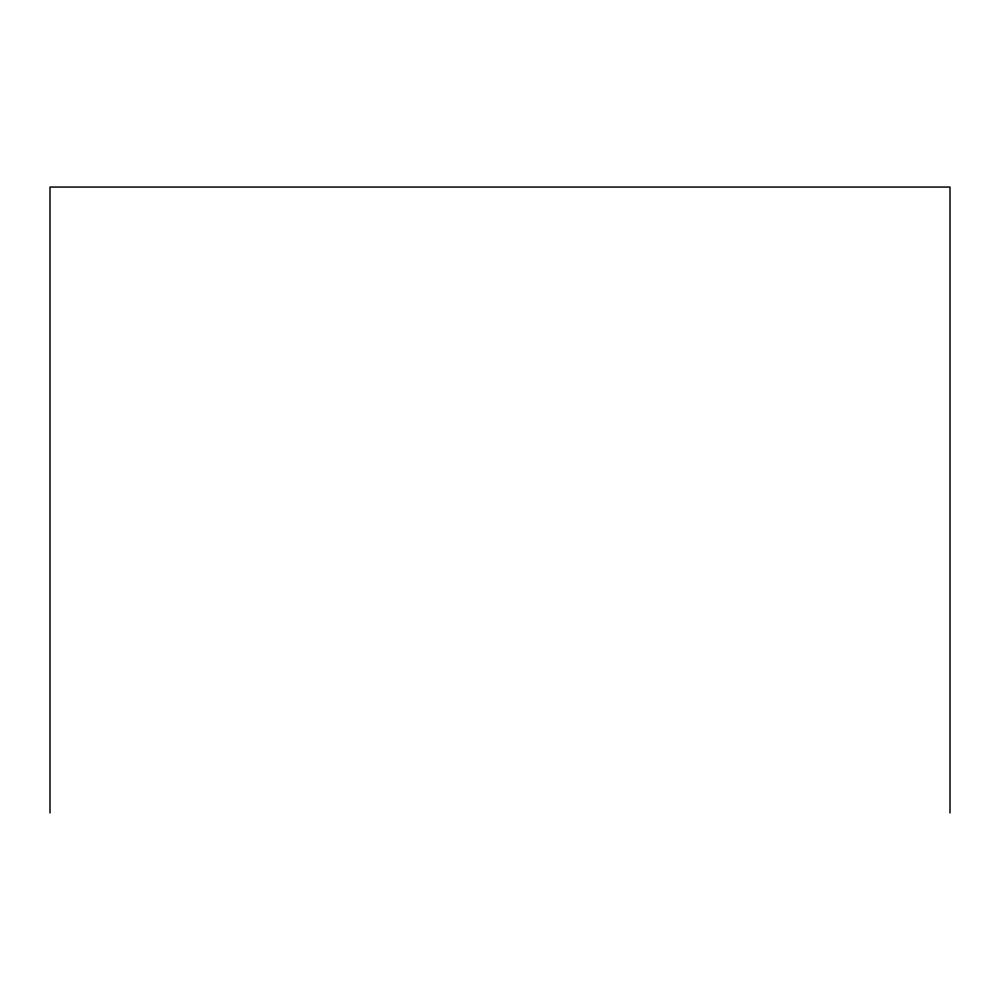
<?xml version="1.0" encoding="UTF-8"?>
<svg xmlns="http://www.w3.org/2000/svg" width="1000" height="1000" viewBox="0 0 1000 1000"><rect width="100%" height="100%" fill="white"/><g stroke="black" fill="none" stroke-linecap="round" stroke-linejoin="round"><path stroke-width="1.5" d="M950 812.938L950 187.062L50 187.062L50 812.938"/></g></svg>
